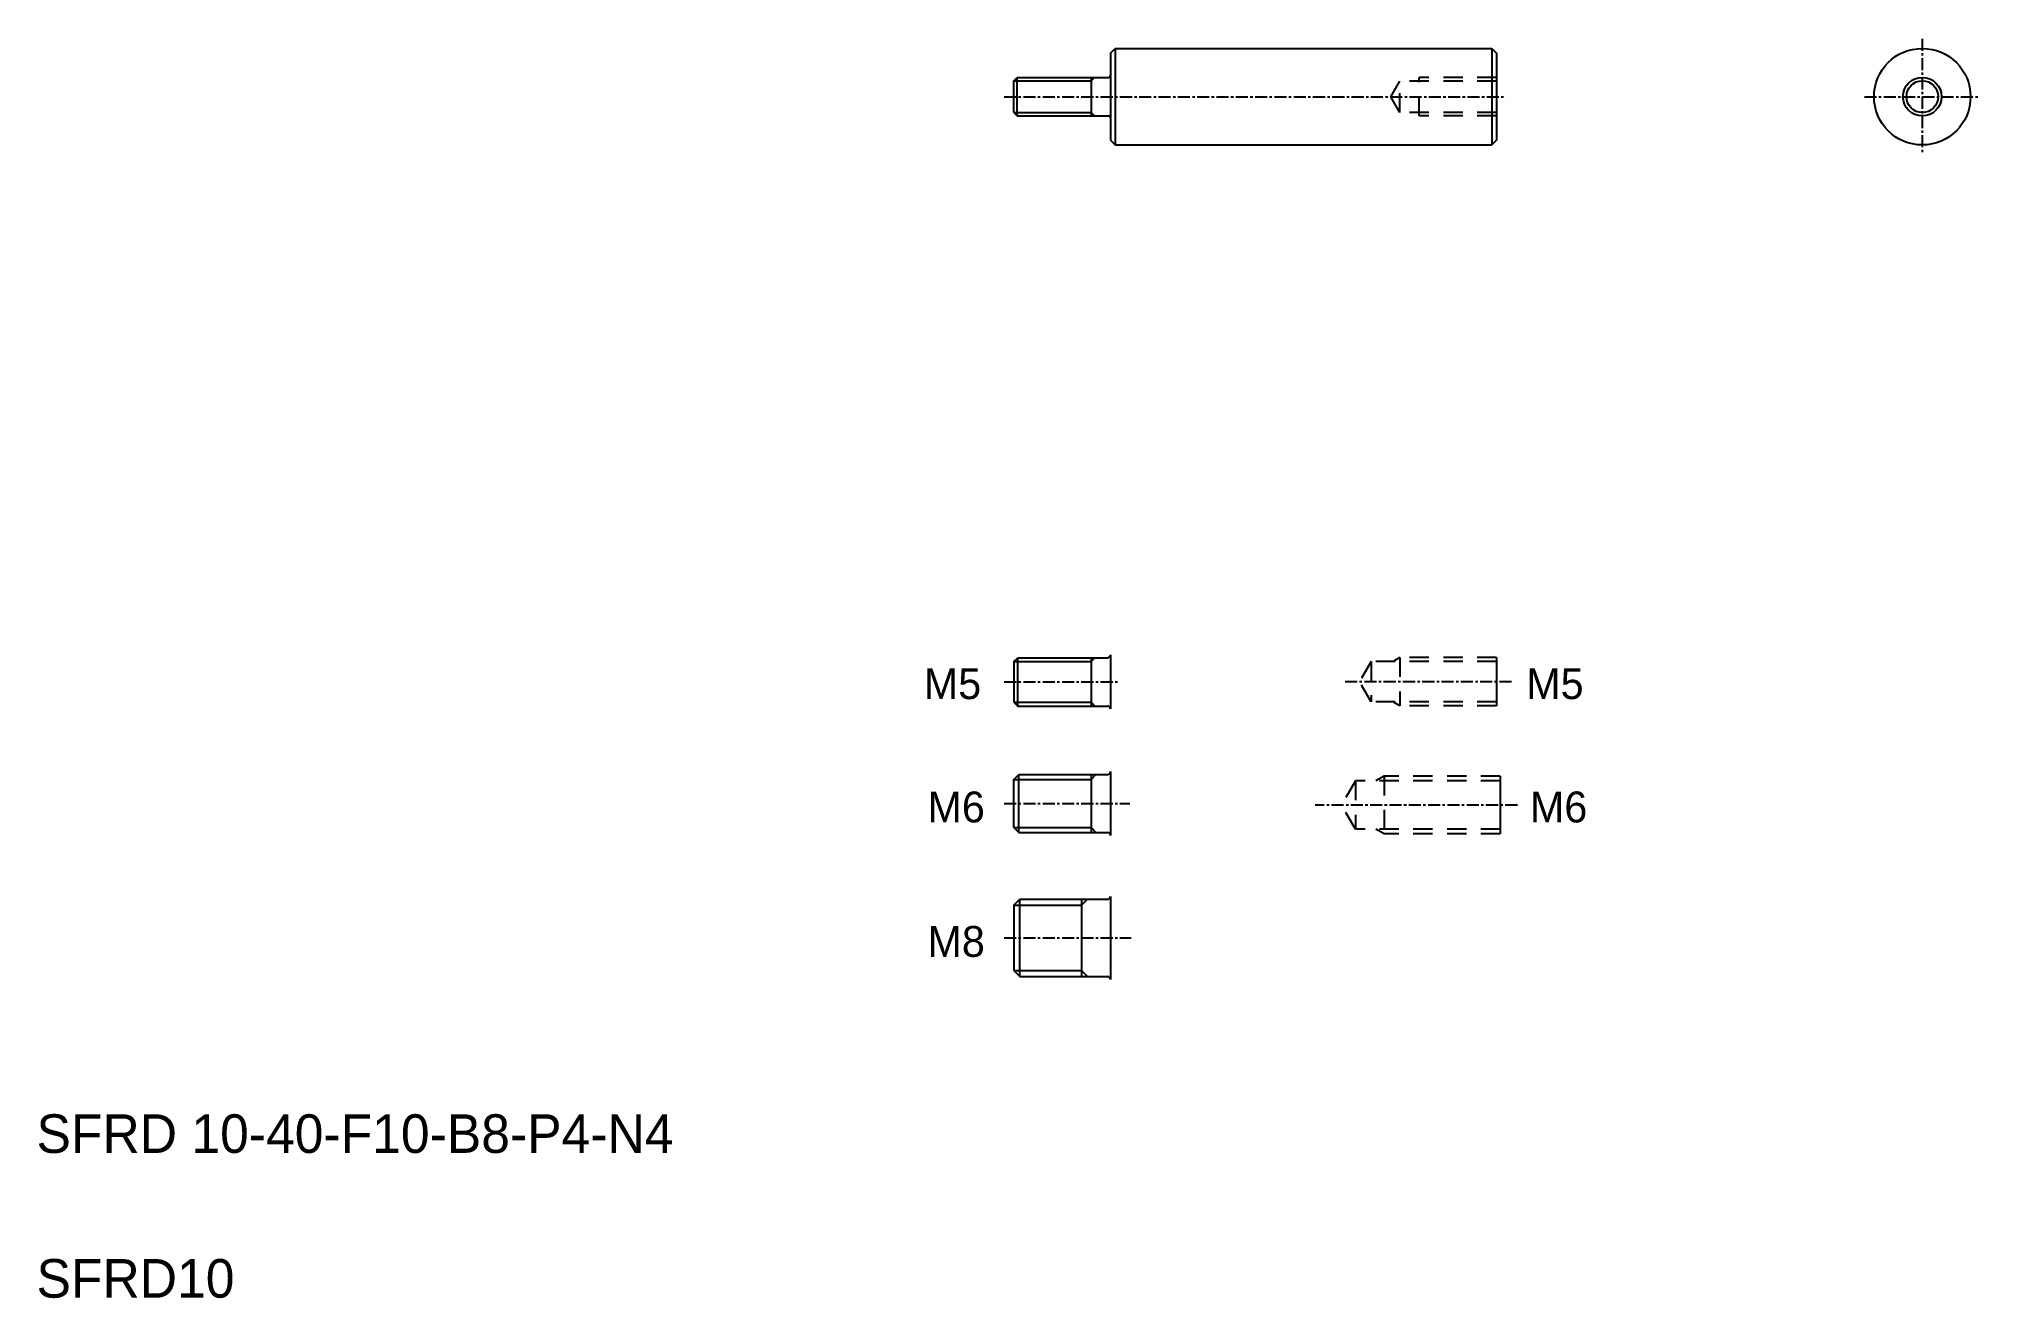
# Model space of a CAD drawing. Extents: x 26 to 228, y 66 to 196.
import ezdxf
from ezdxf.enums import TextEntityAlignment as Align

# ---------------------------------------------------------------- set-up
doc = ezdxf.new("R2010")
doc.units = 0
doc.linetypes.add('CENTER', pattern=[2, 1.25, -0.25, 0.25, -0.25])
doc.linetypes.add('DASHED', pattern=[3.5, 2, -1.5])
doc.layers.get('0').update_dxf_attribs({"linetype": 'CONTINUOUS'})
doc.layers.add('CENTER', color=1, linetype='CENTER')

msp = doc.modelspace()

# ---------------------------------------------------------------- linework, layer by layer
at = {"color": 7, "linetype": 'CONTINUOUS'}
for p, q in [((137.5, 194.8), (138, 195.3)), ((138, 195.3), (177, 195.3)), ((138, 195.3), (138, 185.3)), ((177, 195.3), (177, 185.3)), ((177, 195.3), (177.5, 194.8)), ((137.5, 194.8), (137.5, 185.8)), ((177.5, 194.8), (177.5, 185.8)), ((127.5, 191.95), (127.85, 192.3)), ((127.85, 192.3), (137.3, 192.3)), ((127.85, 188.3), (127.85, 192.3)), ((135.5, 192.3), (135.5, 188.3)), ((127.5, 188.65), (127.85, 188.3)), ((127.85, 188.3), (137.3, 188.3)), ((137.5, 185.8), (138, 185.3)), ((138, 185.3), (177, 185.3)), ((177.5, 185.8), (177, 185.3)), ((127.5, 131.75), (127.9, 132.15)), ((127.9, 127.15), (127.9, 132.15)), ((127.9, 132.15), (137.2, 132.15)), ((135.5, 132.15), (135.5, 127.15)), ((177.5, 132.17), (177.5, 127.17)), ((127.5, 127.55), (127.9, 127.15)), ((127.9, 127.15), (137.2, 127.15)), ((127.5, 119.55), (128, 120.05)), ((128, 120.05), (137.2, 120.05)), ((128, 114.05), (128, 120.05)), ((135.5, 120.05), (135.5, 114.05)), ((177.88, 119.89), (177.88, 113.89)), ((127.5, 114.55), (128, 114.05)), ((128, 114.05), (137.2, 114.05)), ((127.5, 106.5), (128.13, 107.12)), ((128.13, 107.12), (137.2, 107.12)), ((128.13, 99.12), (128.13, 107.12)), ((134.5, 107.12), (134.5, 99.12)), ((127.5, 99.75), (128.13, 99.12)), ((128.13, 99.12), (137.2, 99.12))]:
    msp.add_line(p, q, dxfattribs=at)
at = {"color": 3, "linetype": 'CONTINUOUS'}
for p, q in [((127.5, 191.95), (135.5, 191.95)), ((135.5, 191.95), (135.85, 192.3)), ((127.5, 188.65), (135.5, 188.65)), ((135.5, 188.65), (135.85, 188.3)), ((127.5, 131.75), (135.5, 131.75)), ((135.5, 131.75), (135.9, 132.15)), ((127.5, 127.55), (135.5, 127.55)), ((135.5, 127.55), (135.9, 127.15)), ((127.5, 119.55), (135.5, 119.55)), ((135.5, 119.55), (136, 120.05)), ((127.5, 114.55), (135.5, 114.55)), ((135.5, 114.55), (136, 114.05)), ((134.5, 106.5), (135.13, 107.12)), ((127.5, 106.5), (134.5, 106.5)), ((127.5, 99.75), (134.5, 99.75)), ((134.5, 99.75), (135.13, 99.12))]:
    msp.add_line(p, q, dxfattribs=at)
for p, q in [((127.5, 188.65), (127.5, 191.95)), ((177.5, 192.55), (177.5, 192.55)), ((177.5, 190.3), (177.5, 190.3)), ((127.5, 131.75), (127.5, 127.55)), ((137.5, 132.45), (137.5, 126.85)), ((127.5, 114.55), (127.5, 119.55)), ((137.5, 120.35), (137.5, 113.75)), ((127.5, 106.5), (127.5, 99.75))]:
    msp.add_line(p, q)
at = {"color": 3, "linetype": 'DASHED'}
for p, q in [((166.56, 190.3), (167.5, 191.92)), ((177.5, 191.92), (167.5, 191.92)), ((167.5, 188.67), (167.5, 191.92)), ((177.5, 192.3), (169.5, 192.3)), ((169.5, 188.3), (169.5, 192.3)), ((167.5, 188.67), (166.56, 190.3)), ((177.5, 188.67), (167.5, 188.67)), ((177.5, 188.3), (169.5, 188.3)), ((164.5, 131.77), (163.29, 129.67)), ((177.5, 131.77), (164.5, 131.77)), ((164.5, 131.77), (164.5, 127.57)), ((167.5, 132.17), (166.89, 131.82)), ((167.5, 132.17), (167.5, 127.17)), ((177.5, 132.17), (167.5, 132.17)), ((164.5, 127.57), (163.29, 129.67)), ((177.5, 127.57), (164.5, 127.57)), ((167.5, 127.17), (166.89, 127.52)), ((177.5, 127.17), (167.5, 127.17)), ((162.88, 119.39), (161.44, 116.89)), ((177.88, 119.39), (162.88, 119.39)), ((162.88, 119.39), (162.88, 114.39)), ((165.88, 119.89), (165.01, 119.39)), ((177.88, 119.89), (165.88, 119.89)), ((165.88, 119.89), (165.88, 113.89)), ((162.88, 114.39), (161.44, 116.89)), ((177.88, 114.39), (162.88, 114.39)), ((165.88, 113.89), (165.01, 114.39)), ((177.88, 113.89), (165.88, 113.89))]:
    msp.add_line(p, q, dxfattribs=at)
at = {"color": 7}
msp.add_line((137.5, 107.42), (137.5, 98.82), dxfattribs=at)
at = {"color": 7, "linetype": 'CONTINUOUS'}
for radius in [5, 1.65]:
    msp.add_circle((221.61, 190.3), radius, dxfattribs=at)
at = {"color": 3}
msp.add_circle((221.61, 190.3), 2, dxfattribs=at)
at = {"color": 7, "linetype": 'CONTINUOUS'}
for centre, radius, start, end in [((137.3, 192.5), 0.2, 270, 0), ((137.3, 188.1), 0.2, 0, 90), ((137.2, 132.45), 0.3, 270, 0), ((137.2, 126.85), 0.3, 0, 90), ((137.2, 120.35), 0.3, 270, 0), ((137.2, 113.75), 0.3, 0, 90), ((137.2, 107.42), 0.3, 270, 0), ((137.2, 98.82), 0.3, 0, 90)]:
    msp.add_arc(centre, radius, start, end, dxfattribs=at)
at = {"layer": 'CENTER', "color": 1, "linetype": 'CENTER'}
for p, q in [((221.61, 196.3), (221.61, 184.3)), ((126.49, 190.3), (178.5, 190.3)), ((215.61, 190.3), (227.61, 190.3)), ((126.49, 129.65), (138.37, 129.65)), ((179.06, 129.67), (161.8, 129.67)), ((126.49, 117.05), (139.52, 117.05)), ((179.66, 116.89), (158.73, 116.89)), ((126.49, 103.12), (139.67, 103.12))]:
    msp.add_line(p, q, dxfattribs=at)

# ---------------------------------------------------------------- texts
for s, p in [('M5', (118.17, 129.47)), ('M5', (180.58, 129.47)), ('M6', (118.55, 116.69)), ('M6', (180.96, 116.69)), ('M8', (118.55, 102.76))]:
    msp.add_text(s, height=3.2).set_placement(p, align=Align.MIDDLE_LEFT)
for s, p in [('SFRD 10-40-F10-B8-P4-N4', (26.25, 80.84)), ('SFRD10', (26.25, 65.84))]:
    msp.add_text(s, height=4).set_placement(p)

doc.saveas('drawing.dxf')
